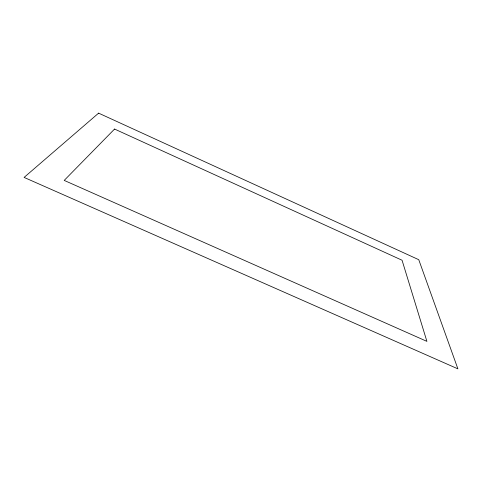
<?xml version="1.0" encoding="UTF-8"?>
<svg xmlns="http://www.w3.org/2000/svg" width="482" height="482" viewBox="0 0 482 482"><rect width="100%" height="100%" fill="white"/><g stroke="black" fill="none" stroke-linecap="round" stroke-linejoin="round"><path stroke-width="0.72" d="M114.559 129.055L64.208 180.407L426.913 341.377L402.06 260.244L114.559 129.055M98.611 113.143L24.1 177.412L457.9 368.857L418.756 259.696L98.611 113.143"/></g></svg>
